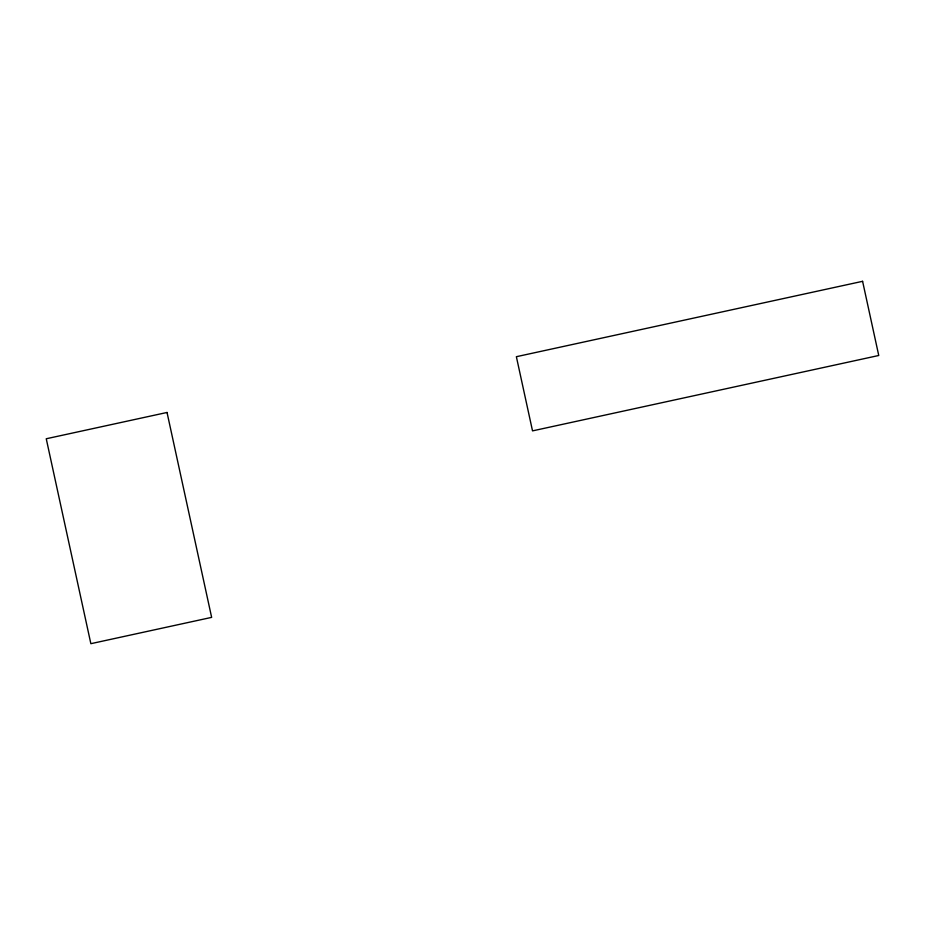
<?xml version="1.0" encoding="UTF-8"?>
<svg xmlns="http://www.w3.org/2000/svg" width="925" height="925" viewBox="0 0 925 925"><rect width="100%" height="100%" fill="white"/><g stroke="black" fill="none" stroke-linecap="round" stroke-linejoin="round"><path stroke-width="1.39" d="M167.032 412.469L46.25 438.762L90.858 643.684L211.64 617.38L167.032 412.469M862.597 281.316L516.37 356.703L532.523 430.877L878.75 355.489L862.597 281.316"/></g></svg>
